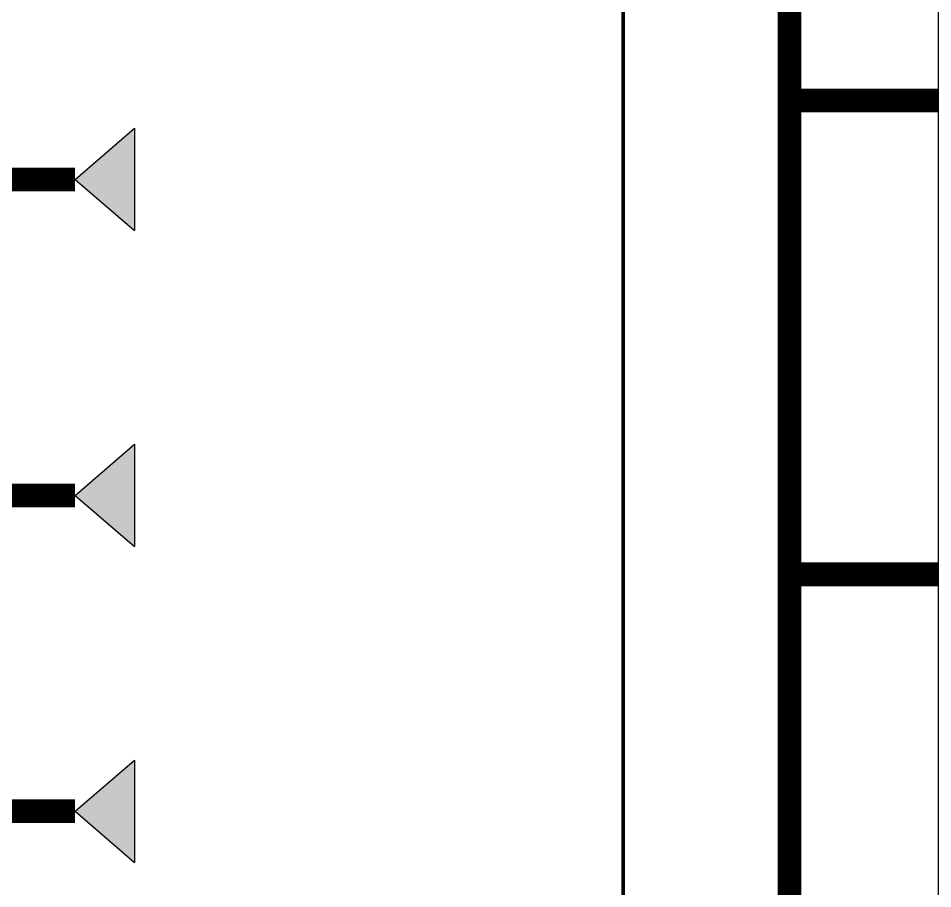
# Model space of a CAD drawing. Header units: millimetres. Extents: x -116965 to 323937, y 291661 to 566926.
# Drawn here: x -45815 to -45236, y 305388 to 305939 of the extents above; entities that cross this region are included whole.
import ezdxf

# ---------------------------------------------------------------- set-up
doc = ezdxf.new("R2010")
doc.units = ezdxf.units.MM
doc.layers.get('0').update_dxf_attribs({"lineweight": 18})
doc.layers.add('C00-00-00', color=7, linetype='Continuous')

msp = doc.modelspace()

# ---------------------------------------------------------------- hatches: boundary and pattern name
at = {"lineweight": -3, "ltscale": 5}
h = msp.add_hatch(color=1, dxfattribs=at)
h.dxf.hatch_style = 1
h.paths.add_polyline_path([(-45741.709408, 305804.840083), (-45741.709408, 305869.588767), (-45779.275809, 305837.214425)])
h = msp.add_hatch(color=1, dxfattribs=at)
h.dxf.hatch_style = 1
h.paths.add_polyline_path([(-45741.709408, 305604.868), (-45741.709408, 305669.616684), (-45779.275809, 305637.242342)])
h = msp.add_hatch(color=1, dxfattribs=at)
h.dxf.hatch_style = 1
h.paths.add_polyline_path([(-45741.709408, 305404.895918), (-45741.709408, 305469.644601), (-45779.275809, 305437.270259)])

# ---------------------------------------------------------------- linework, layer by layer
for p, q in [((-45779.275809, 305837.214425), (-45741.709408, 305869.588767)), ((-45741.709408, 305869.588767), (-45741.709408, 305804.840083)), ((-45779.275809, 305837.214425), (-45741.709408, 305804.840083)), ((-45779.275809, 305637.242342), (-45741.709408, 305669.616684)), ((-45741.709408, 305669.616684), (-45741.709408, 305604.868)), ((-45779.275809, 305637.242342), (-45741.709408, 305604.868)), ((-45779.275809, 305437.270259), (-45741.709408, 305469.644601)), ((-45741.709408, 305469.644601), (-45741.709408, 305404.895918)), ((-45779.275809, 305437.270259), (-45741.709408, 305404.895918))]:
    msp.add_line(p, q, dxfattribs=at)
at = {"color": 1, "lineweight": -3, "ltscale": 5, "const_width": 15}
for points in [[(-45326.934673, 305037.326092), (-45326.934673, 306937.060883)], [(-45150.656793, 305887.207445), (-45326.934673, 305887.207445)], [(-46145.178797, 305837.214425), (-45779.275809, 305837.214425)], [(-46145.178797, 305637.242342), (-45779.275809, 305637.242342)], [(-45150.656793, 305587.24932), (-45326.934673, 305587.24932)], [(-46145.178797, 305437.270259), (-45779.275809, 305437.270259)]]:
    msp.add_lwpolyline(points, dxfattribs=at)
at = {"layer": 'C00-00-00', "lineweight": 100}
for points in [[(-45832.239512, 306937.060883), (-45432.267431, 306937.060883), (-45432.267431, 304937.340052), (-45832.239512, 304937.340052)], [(-45432.267431, 306937.060883), (-45232.295346, 306937.060883), (-45232.295346, 304937.340052), (-45432.267431, 304937.340052)]]:
    msp.add_lwpolyline(points, close=True, dxfattribs=at)

doc.saveas('drawing.dxf')
